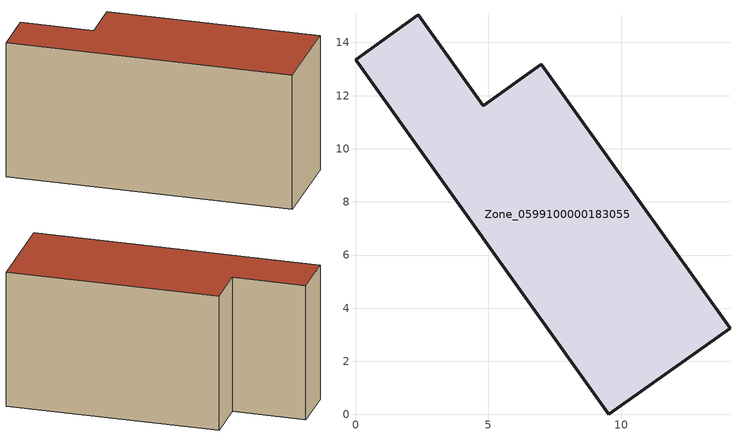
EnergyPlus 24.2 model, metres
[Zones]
Zone_0599100000183055
 floor ground (C_G): 9.54,0 0,13.35 2.37,15.05 4.81,11.62 6.99,13.18 14.1,3.25 z0
 wall outside (C_F): 4.81,11.62 2.37,15.05 0,13.35 9.54,0 14.1,3.25 6.99,13.18 4.81,11.62 z0:8.09
 roof outside (C_R): 14.1,3.25 6.99,13.18 4.81,11.62 2.37,15.05 0,13.35 9.54,0 z8.09
[BUILDING]
Pand.0599100000183055: North Axis=0; Terrain=City; Loads Convergence Tolerance Value=0.04; Temperature Convergence Tolerance Value=0.4; Solar Distribution=FullExterior; Maximum Number of Warmup Days=25; Minimum Number of Warmup Days=1
[Site:Location]
Rotterdam.The.Hague.AP_ZH_NLD Design_Conditions: Latitude=51.96; Longitude=4.45; Time Zone=1; Elevation=-4.5
[SITE:GROUNDTEMPERATURE:BUILDINGSURFACE]
18, 18, 18, 18, 18, 18, 18, 18, 18, 18, 18, 18
[MATERIAL] Thermal Absorptance=0.9; Solar Absorptance=0.7; Visible Absorptance=0.7
Name | Roughness | Thickness | Conductivity | Density | Specific Heat
G.TI.1975-1991 | MediumSmooth | 0.15 | 0.288461 | 540 | 1210
F.TI.1975-1991 | Rough | 0.3 | 0.230769 | 1920 | 840
R.TI.1975-1991 | MediumRough | 0.2 | 0.153846 | 1500 | 1000
[CONSTRUCTION]
C_G: G.TI.1975-1991
C_F: F.TI.1975-1991
C_R: R.TI.1975-1991
[ZONE]
Zone_0599100000183055: Type=1; Multiplier=1; Ceiling Height=Autocalculate; Volume=Autocalculate; Floor Area=autocalculate; Part of Total Floor Area=Yes
[ZONEINFILTRATION:DESIGNFLOWRATE]
Infil_Zone_0599100000183055: Zone or ZoneList or Space or SpaceList=Zone_0599100000183055; Schedule=AlwaysOn; Design Flow Rate Calculation Method=Flow/Area; Flow Rate per Floor Area=0.003; Constant Term Coefficient=1; Temperature Term Coefficient=0; Velocity Term Coefficient=0; Velocity Squared Term Coefficient=0
[HVACTEMPLATE:ZONE:IDEALLOADSAIRSYSTEM]
Zone_0599100000183055: Maximum Heating Supply Air Temperature=50; Minimum Cooling Supply Air Temperature=13; Maximum Heating Supply Air Humidity Ratio=0.0156; Minimum Cooling Supply Air Humidity Ratio=0.0077; Heating Limit=NoLimit; Cooling Limit=NoLimit; Dehumidification Control Type=ConstantSensibleHeatRatio; Cooling Sensible Heat Ratio=0.7; Dehumidification Setpoint=60; Humidification Control Type=None; Humidification Setpoint=30; Outdoor Air Method=None; Outdoor Air Flow Rate per Person=0.00944; Outdoor Air Flow Rate per Zone Floor Area=0; Outdoor Air Flow Rate per Zone=0; Demand Controlled Ventilation Type=None; Outdoor Air Economizer Type=NoEconomizer; Heat Recovery Type=None; Sensible Heat Recovery Effectiveness=0.7; Latent Heat Recovery Effectiveness=0.65
[ZONECONTROL:THERMOSTAT]
ThermostatControl_Zone_0599100000183055: Zone or ZoneList=Zone_0599100000183055; Control Type Schedule=DualSetpointControlType; Control 1=Thermostat_Zone_0599100000183055; Temperature Difference Between Cutout And Setpoint=0
[THERMOSTATSETPOINT:DUALSETPOINT]
Thermostat_Zone_0599100000183055: Heating Setpoint Temperature Schedule=HeatingSetpoint_Zone_0599100000183055; Cooling Setpoint Temperature Schedule=CoolingSetpoint_Zone_0599100000183055
[SCHEDULE:COMPACT]
HeatingSetpoint_Zone_0599100000183055: Through: 12/31, For: AllDays, Until: 24:00, 21
CoolingSetpoint_Zone_0599100000183055: Through: 12/31, For: AllDays, Until: 24:00, 24
DualSetpointControlType: Through: 12/31, For: AllDays, Until: 24:00, 4
AlwaysOn: Through: 12/31, For: AllDays, Until: 24:00, 1
